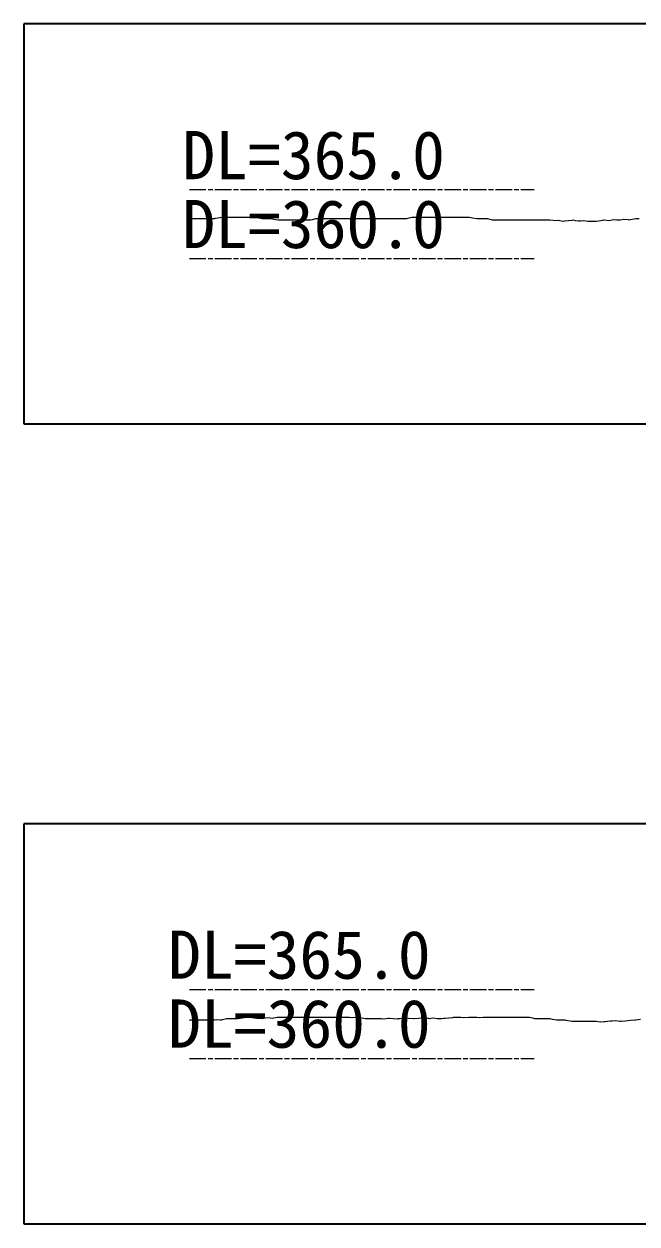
# Model space of a CAD drawing. Header units: millimetres. Extents: x 468560 to 900835, y -713847 to -431684.
# Drawn here: x 622335 to 666802, y -705847 to -618847 of the extents above; entities that cross this region are included whole.
import ezdxf

# ---------------------------------------------------------------- set-up
doc = ezdxf.new("R2010")
doc.units = ezdxf.units.MM
doc.header["$LTSCALE"] = 100
doc.linetypes.add('SXF_一点短鎖線', pattern=[9.25, 6, -1.5, 0.25, -1.5])
doc.linetypes.add('SXF_一点鎖線', pattern=[18.5, 12, -1.5, 3.5, -1.5])
for name, color, linetype, lineweight in [('D-BGD', 7, 'Continuous', 13), ('D-BMK', 2, 'SXF_一点短鎖線', 13), ('D-BMK-HTXT', 7, 'Continuous', 13)]:
    doc.layers.add(name, color=color, linetype=linetype, lineweight=lineweight)
doc.layers.add('横断ビュー', color=7, linetype='Continuous')
doc.styles.add('MS ゴシック', font='MS Gothic.ttf')
doc.styles.get("Standard").update_dxf_attribs({"font": 'txt', "bigfont": 'extfont2.shx'})

msp = doc.modelspace()

# ---------------------------------------------------------------- linework, layer by layer
at = {"layer": 'D-BGD', "color": 7, "linetype": 'Continuous', "lineweight": 13}
for p, q in [((634335.11, -632946.92), (634358.09, -632946.92)), ((634358.09, -632946.92), (634431.71, -632946.92)), ((634431.71, -632946.92), (634724.3, -632946.92)), ((634724.3, -632946.92), (635008.43, -632946.92)), ((635008.43, -632946.92), (635233.33, -632946.92)), ((635233.33, -632946.92), (635585.15, -632946.92)), ((635585.15, -632946.92), (635822.94, -632946.92)), ((635822.94, -632946.92), (636161.86, -632946.92)), ((636161.86, -632946.92), (636189.16, -632942.19)), ((636189.16, -632942.19), (636236.64, -632933.96)), ((636236.64, -632933.96), (636555.37, -632878.69)), ((636555.37, -632878.69), (636738.58, -632846.92)), ((636738.58, -632846.92), (636921.58, -632846.92)), ((636921.58, -632846.92), (637239.95, -632846.92)), ((637239.95, -632846.92), (637287.8, -632846.92)), ((637287.8, -632846.92), (637315.3, -632846.92)), ((637315.3, -632846.92), (637654.01, -632846.92)), ((637654.01, -632846.92), (637892.01, -632846.92)), ((637892.01, -632846.92), (638020.22, -632846.92)), ((638020.22, -632846.92), (638243.26, -632846.92)), ((638243.26, -632846.92), (638386.43, -632846.92)), ((638386.43, -632846.92), (638468.73, -632846.92)), ((638468.73, -632846.92), (638752.65, -632846.92)), ((638752.65, -632846.92), (639045.45, -632846.92)), ((639045.45, -632846.92), (639118.86, -632859.65)), ((639118.86, -632859.65), (639246.57, -632881.8)), ((639246.57, -632881.8), (639485.07, -632923.15)), ((639485.07, -632923.15), (639622.16, -632946.92)), ((639622.16, -632946.92), (639851.29, -632946.92)), ((639851.29, -632946.92), (640198.88, -632946.92)), ((640198.88, -632946.92), (640217.5, -632950.15)), ((640217.5, -632950.15), (640249.89, -632955.77)), ((640249.89, -632955.77), (640583.71, -633013.65)), ((640583.71, -633013.65), (640775.6, -633046.92)), ((640775.6, -633046.92), (640949.92, -633046.92)), ((640949.92, -633046.92), (641253.2, -633046.92)), ((641253.2, -633046.92), (641316.14, -633040.65)), ((641316.14, -633040.65), (641352.32, -633046.92)), ((641352.32, -633046.92), (641682.35, -633046.92)), ((641682.35, -633046.92), (641929.03, -633046.92)), ((641929.03, -633046.92), (642048.56, -633046.92)), ((642048.56, -633046.92), (642256.51, -633046.92)), ((642256.51, -633046.92), (642414.78, -633046.92)), ((642414.78, -633046.92), (642505.75, -633046.92)), ((642505.75, -633046.92), (642780.99, -633046.92)), ((642780.99, -633046.92), (643082.47, -633046.92)), ((643082.47, -633046.92), (643147.2, -633046.92)), ((643147.2, -633046.92), (643259.82, -633016.17)), ((643259.82, -633016.17), (643513.42, -632946.92)), ((643513.42, -632946.92), (643659.18, -632946.92)), ((643659.18, -632946.92), (644199.09, -632946.92)), ((644199.09, -632946.92), (644235.9, -632946.92)), ((644235.9, -632946.92), (644245.84, -632948.64)), ((644245.84, -632948.64), (644263.13, -632946.92)), ((644263.13, -632946.92), (644612.05, -632946.92)), ((644612.05, -632946.92), (644812.62, -632946.92)), ((644812.62, -632946.92), (644978.27, -632946.92)), ((644978.27, -632946.92), (645266.45, -632946.92)), ((645266.45, -632946.92), (645344.48, -632946.92)), ((645344.48, -632946.92), (645389.34, -632946.92)), ((645389.34, -632946.92), (645710.69, -632946.92)), ((645710.69, -632946.92), (645966.05, -632946.92)), ((645966.05, -632946.92), (646076.91, -632946.92)), ((646076.91, -632946.92), (646269.76, -632946.92)), ((646269.76, -632946.92), (646443.12, -632946.92)), ((646443.12, -632946.92), (646542.77, -632946.92)), ((646542.77, -632946.92), (646809.33, -632946.92)), ((646809.33, -632946.92), (647119.49, -632946.92)), ((647119.49, -632946.92), (647175.55, -632946.92)), ((647175.55, -632946.92), (647273.07, -632946.92)), ((647273.07, -632946.92), (647541.76, -632946.92)), ((647541.76, -632946.92), (647696.2, -632946.92)), ((647696.2, -632946.92), (647907.97, -632946.92)), ((647907.97, -632946.92), (648272.92, -632946.92)), ((648272.92, -632946.92), (648274.18, -632946.92)), ((648274.18, -632946.92), (648276.38, -632946.92)), ((648276.38, -632946.92), (648640.4, -632946.92)), ((648640.4, -632946.92), (648849.64, -632946.92)), ((648849.64, -632946.92), (649006.61, -632946.92)), ((649006.61, -632946.92), (649279.69, -632946.92)), ((649279.69, -632946.92), (649372.82, -632946.92)), ((649372.82, -632946.92), (649426.36, -632946.92)), ((649426.36, -632946.92), (649739.04, -632946.92)), ((649739.04, -632946.92), (650003.07, -632946.92)), ((650003.07, -632946.92), (650105.25, -632946.92)), ((650105.25, -632946.92), (650283.01, -632898.38)), ((650283.01, -632898.38), (650471.46, -632846.92)), ((650471.46, -632846.92), (650579.79, -632846.92)), ((650579.79, -632846.92), (650837.68, -632846.92)), ((650837.68, -632846.92), (651156.51, -632846.92)), ((651156.51, -632846.92), (651203.89, -632846.92)), ((651203.89, -632846.92), (651286.32, -632846.92)), ((651286.32, -632846.92), (651570.1, -632846.92)), ((651570.1, -632846.92), (651733.22, -632846.92)), ((651733.22, -632846.92), (651936.31, -632846.92)), ((651936.31, -632846.92), (652289.63, -632846.92)), ((652289.63, -632846.92), (652309.94, -632846.92)), ((652309.94, -632846.92), (652668.74, -632846.92)), ((652668.74, -632846.92), (652886.66, -632846.92)), ((652886.66, -632846.92), (653034.95, -632846.92)), ((653034.95, -632846.92), (653292.94, -632846.92)), ((653292.94, -632846.92), (653401.17, -632846.92)), ((653401.17, -632846.92), (653463.37, -632846.92)), ((653463.37, -632846.92), (653767.38, -632846.92)), ((653767.38, -632846.92), (654040.09, -632846.92)), ((654040.09, -632846.92), (654133.59, -632846.92)), ((654133.59, -632846.92), (654296.25, -632846.92)), ((654296.25, -632846.92), (654499.81, -632846.92)), ((654499.81, -632846.92), (654616.81, -632846.92)), ((654616.81, -632846.92), (654866.02, -632890.13)), ((654866.02, -632890.13), (655193.53, -632946.92)), ((655193.53, -632946.92), (655232.23, -632946.92)), ((655232.23, -632946.92), (655299.57, -632946.92)), ((655299.57, -632946.92), (655598.44, -632946.92)), ((655598.44, -632946.92), (655770.24, -632946.92)), ((655770.24, -632946.92), (655964.66, -632946.92)), ((655964.66, -632946.92), (656302.88, -633039.28)), ((656302.88, -633039.28), (656330.87, -633044.13)), ((656330.87, -633044.13), (656346.96, -633046.92)), ((656346.96, -633046.92), (656697.08, -633046.92)), ((656697.08, -633046.92), (656923.68, -633046.92)), ((656923.68, -633046.92), (657063.3, -633046.92)), ((657063.3, -633046.92), (657306.19, -633046.92)), ((657306.19, -633046.92), (657429.51, -633046.92)), ((657429.51, -633046.92), (657500.39, -633046.92)), ((657500.39, -633046.92), (657795.72, -633046.92)), ((657795.72, -633046.92), (658077.11, -633046.92)), ((658077.11, -633046.92), (658161.93, -633046.92)), ((658161.93, -633046.92), (658309.5, -633046.92)), ((658309.5, -633046.92), (658528.15, -633046.92)), ((658528.15, -633046.92), (658653.83, -633046.92)), ((658653.83, -633046.92), (658894.36, -633046.92)), ((658894.36, -633046.92), (659230.55, -633046.92)), ((659230.55, -633046.92), (659260.57, -633046.92)), ((659260.57, -633046.92), (659312.81, -633046.92)), ((659312.81, -633046.92), (659626.79, -633046.92)), ((659626.79, -633046.92), (659807.26, -633046.92)), ((659807.26, -633046.92), (659993, -633046.92)), ((659993, -633046.92), (660316.13, -633046.92)), ((660316.13, -633046.92), (660359.21, -633046.92)), ((660359.21, -633046.92), (660383.98, -633046.92)), ((660383.98, -633046.92), (660475.71, -633046.92)), ((660475.71, -633046.92), (660960.7, -633082.68)), ((660960.7, -633082.68), (661091.64, -633069.63)), ((661091.64, -633069.63), (661319.44, -633109.13)), ((661319.44, -633109.13), (661457.85, -633133.13)), ((661457.85, -633133.13), (661537.41, -633125.2)), ((661537.41, -633125.2), (661824.06, -633096.63)), ((661824.06, -633096.63), (662114.13, -633067.71)), ((662114.13, -633067.71), (662190.28, -633046.92)), ((662190.28, -633046.92), (662322.75, -633083.09)), ((662322.75, -633083.09), (662556.49, -633123.62)), ((662556.49, -633123.62), (662690.85, -633110.23)), ((662690.85, -633110.23), (662922.7, -633087.12)), ((662922.7, -633087.12), (663267.57, -633146.92)), ((663267.57, -633146.92), (663288.92, -633143.22)), ((663288.92, -633143.22), (663326.06, -633146.92)), ((663326.06, -633146.92), (663655.13, -633146.92)), ((663655.13, -633146.92), (663844.28, -633146.92)), ((663844.28, -633146.92), (664021.34, -633116.22)), ((664021.34, -633116.22), (664329.37, -633062.81)), ((664329.37, -633062.81), (664387.56, -633052.72)), ((664387.56, -633052.72), (664421, -633056.05)), ((664421, -633056.05), (664753.77, -633089.22)), ((664753.77, -633089.22), (664997.72, -633046.92)), ((664997.72, -633046.92), (665119.98, -633025.72)), ((665119.98, -633025.72), (665332.69, -633046.92)), ((665332.69, -633046.92), (665486.19, -633046.92)), ((665486.19, -633046.92), (665574.43, -633046.92)), ((665574.43, -633046.92), (665852.41, -632998.72)), ((665852.41, -632998.72), (666151.15, -633028.5)), ((666151.15, -633028.5), (666218.62, -633035.22)), ((666218.62, -633035.22), (666336, -633014.87)), ((666336, -633014.87), (666584.83, -632971.72)), ((666584.83, -632971.72), (666727.87, -632946.92)), ((666727.87, -632946.92), (666951.05, -632946.92)), ((634335.11, -691062.02), (634422.19, -691046.92)), ((634422.19, -691046.92), (634472.98, -691046.92)), ((634472.98, -691046.92), (634561.35, -691046.92)), ((634561.35, -691046.92), (634839.2, -691046.92)), ((634839.2, -691046.92), (634998.91, -691046.92)), ((634998.91, -691046.92), (635205.41, -691046.92)), ((635205.41, -691046.92), (635564.66, -691046.92)), ((635564.66, -691046.92), (635571.62, -691046.92)), ((635571.62, -691046.92), (635575.63, -691046.92)), ((635575.63, -691046.92), (635937.84, -691046.92)), ((635937.84, -691046.92), (636152.34, -691046.92)), ((636152.34, -691046.92), (636304.05, -691020.62)), ((636304.05, -691020.62), (636567.97, -691046.92)), ((636567.97, -691046.92), (636670.26, -691046.92)), ((636670.26, -691046.92), (636729.06, -691030.87)), ((636729.06, -691030.87), (637036.48, -690946.92)), ((637036.48, -690946.92), (637305.78, -690946.92)), ((637305.78, -690946.92), (637402.69, -690946.92)), ((637402.69, -690946.92), (637571.28, -690946.92)), ((637571.28, -690946.92), (637768.9, -690946.92)), ((637768.9, -690946.92), (637882.49, -690946.92)), ((637882.49, -690946.92), (638303.23, -690873.97)), ((638303.23, -690873.97), (638459.21, -690846.92)), ((638459.21, -690846.92), (638501.33, -690846.92)), ((638501.33, -690846.92), (638574.59, -690846.92)), ((638574.59, -690846.92), (638867.54, -690876.12)), ((638867.54, -690876.12), (639035.93, -690892.9)), ((639035.93, -690892.9), (639233.75, -690912.62)), ((639233.75, -690912.62), (639577.91, -690946.92)), ((639577.91, -690946.92), (639599.97, -690946.92)), ((639599.97, -690946.92), (639612.65, -690946.92)), ((639612.65, -690946.92), (639966.18, -690885.62)), ((639966.18, -690885.62), (640189.36, -690907.87)), ((640189.36, -690907.87), (640332.39, -690922.12)), ((640332.39, -690922.12), (640581.22, -690878.98)), ((640581.22, -690878.98), (640698.6, -690846.92)), ((640698.6, -690846.92), (640766.08, -690846.92)), ((640766.08, -690846.92), (641064.82, -690846.92)), ((641064.82, -690846.92), (641342.8, -690846.92)), ((641342.8, -690846.92), (641431.03, -690846.92)), ((641431.03, -690846.92), (641584.53, -690846.92)), ((641584.53, -690846.92), (641797.24, -690846.92)), ((641797.24, -690846.92), (641919.51, -690846.92)), ((641919.51, -690846.92), (642163.46, -690846.92)), ((642163.46, -690846.92), (642496.23, -690846.92)), ((642496.23, -690846.92), (642529.67, -690846.92)), ((642529.67, -690846.92), (642587.84, -690846.92)), ((642587.84, -690846.92), (643072.95, -690846.92)), ((643072.95, -690846.92), (643262.1, -690846.92)), ((643262.1, -690846.92), (643591.15, -690846.92)), ((643591.15, -690846.92), (643628.31, -690846.92)), ((643628.31, -690846.92), (643649.67, -690846.92)), ((643649.67, -690846.92), (643994.52, -690846.92)), ((643994.52, -690846.92), (644226.38, -690846.92)), ((644226.38, -690846.92), (644360.73, -690846.92)), ((644360.73, -690846.92), (644594.47, -690846.92)), ((644594.47, -690846.92), (644726.95, -690846.92)), ((644726.95, -690846.92), (644803.1, -690846.92)), ((644803.1, -690846.92), (645093.16, -690846.92)), ((645093.16, -690846.92), (645379.82, -690846.92)), ((645379.82, -690846.92), (645459.37, -690846.92)), ((645459.37, -690846.92), (645597.78, -690846.92)), ((645597.78, -690846.92), (645825.59, -690846.92)), ((645825.59, -690846.92), (645956.53, -690846.92)), ((645956.53, -690846.92), (646191.8, -690887.72)), ((646191.8, -690887.72), (646533.25, -690853.68)), ((646533.25, -690853.68), (646601.09, -690858.68)), ((646601.09, -690858.68), (647109.97, -690946.92)), ((647109.97, -690946.92), (647290.44, -690946.92)), ((647290.44, -690946.92), (647604.4, -690946.92)), ((647604.4, -690946.92), (647656.65, -690941.71)), ((647656.65, -690941.71), (647686.69, -690946.92)), ((647686.69, -690946.92), (648022.86, -690946.92)), ((648022.86, -690946.92), (648263.4, -690946.92)), ((648263.4, -690946.92), (648389.08, -690968.71)), ((648389.08, -690968.71), (648607.71, -690946.92)), ((648607.71, -690946.92), (648755.29, -690932.21)), ((648755.29, -690932.21), (648840.12, -690923.76)), ((648840.12, -690923.76), (649121.5, -690944.5)), ((649121.5, -690944.5), (649416.84, -690966.28)), ((649416.84, -690966.28), (649487.72, -690959.21)), ((649487.72, -690959.21), (649611.03, -690946.92)), ((649611.03, -690946.92), (649853.93, -690922.71)), ((649853.93, -690922.71), (649993.55, -690908.79)), ((649993.55, -690908.79), (650220.14, -690925.5)), ((650220.14, -690925.5), (650570.27, -690951.31)), ((650570.27, -690951.31), (650586.36, -690949.71)), ((650586.36, -690949.71), (650614.34, -690946.92)), ((650614.34, -690946.92), (650952.57, -690913.21)), ((650952.57, -690913.21), (651146.99, -690893.83)), ((651146.99, -690893.83), (651318.78, -690906.5)), ((651318.78, -690906.5), (651617.65, -690928.53)), ((651617.65, -690928.53), (651684.99, -690933.5)), ((651684.99, -690933.5), (651723.7, -690936.35)), ((651723.7, -690936.35), (652051.21, -690903.71)), ((652051.21, -690903.71), (652300.42, -690946.92)), ((652300.42, -690946.92), (652417.42, -690946.92)), ((652417.42, -690946.92), (652620.96, -690946.92)), ((652620.96, -690946.92), (652783.63, -690930.71)), ((652783.63, -690930.71), (652877.14, -690921.39)), ((652877.14, -690921.39), (653149.85, -690894.21)), ((653149.85, -690894.21), (653453.86, -690863.91)), ((653453.86, -690863.91), (653516.06, -690857.71)), ((653516.06, -690857.71), (653624.27, -690846.92)), ((653624.27, -690846.92), (653882.27, -690846.92)), ((653882.27, -690846.92), (654030.57, -690846.92)), ((654030.57, -690846.92), (654248.49, -690884.71)), ((654248.49, -690884.71), (654607.29, -690848.94)), ((654607.29, -690848.94), (654627.59, -690846.92)), ((654627.59, -690846.92), (655184.01, -690846.92)), ((655184.01, -690846.92), (655347.12, -690875.2)), ((655347.12, -690875.2), (655630.9, -690846.92)), ((655630.9, -690846.92), (655713.34, -690846.92)), ((655713.34, -690846.92), (655760.72, -690846.92)), ((655760.72, -690846.92), (656079.55, -690846.92)), ((656079.55, -690846.92), (656337.44, -690846.92)), ((656337.44, -690846.92), (656445.76, -690846.92)), ((656445.76, -690846.92), (656634.21, -690846.92)), ((656634.21, -690846.92), (656811.98, -690846.92)), ((656811.98, -690846.92), (656914.16, -690846.92)), ((656914.16, -690846.92), (657178.19, -690846.92)), ((657178.19, -690846.92), (657490.88, -690846.92)), ((657490.88, -690846.92), (657544.4, -690846.92)), ((657544.4, -690846.92), (657637.52, -690846.92)), ((657637.52, -690846.92), (657910.61, -690846.92)), ((657910.61, -690846.92), (658067.59, -690846.92)), ((658067.59, -690846.92), (658276.83, -690846.92)), ((658276.83, -690846.92), (658640.83, -690846.92)), ((658640.83, -690846.92), (658643.04, -690846.92)), ((658643.04, -690846.92), (658644.31, -690846.92)), ((658644.31, -690846.92), (659009.25, -690846.92)), ((659009.25, -690846.92), (659221.03, -690904.75)), ((659221.03, -690904.75), (659375.47, -690946.92)), ((659375.47, -690946.92), (659644.15, -690946.92)), ((659644.15, -690946.92), (659741.68, -690946.92)), ((659741.68, -690946.92), (659797.74, -690946.92)), ((659797.74, -690946.92), (660107.89, -690946.92)), ((660107.89, -690946.92), (660374.46, -690946.92)), ((660374.46, -690946.92), (660474.11, -690946.92)), ((660474.11, -690946.92), (660647.46, -690994.26)), ((660647.46, -690994.26), (660840.32, -691027.7)), ((660840.32, -691027.7), (660951.18, -691046.92)), ((660951.18, -691046.92), (661206.53, -691046.92)), ((661206.53, -691046.92), (661527.9, -691046.92)), ((661527.9, -691046.92), (661572.74, -691046.92)), ((661572.74, -691046.92), (661650.77, -691068.23)), ((661650.77, -691068.23), (662104.61, -691146.92)), ((662104.61, -691146.92), (662654.08, -691146.92)), ((662654.08, -691146.92), (662671.38, -691146.92)), ((662671.38, -691146.92), (662681.33, -691146.92)), ((662681.33, -691146.92), (663037.6, -691146.92)), ((663037.6, -691146.92), (663258.05, -691146.92)), ((663258.05, -691146.92), (663403.81, -691146.92)), ((663403.81, -691146.92), (663657.39, -691146.92)), ((663657.39, -691146.92), (663834.76, -691146.92)), ((663834.76, -691146.92), (664136.24, -691199.2)), ((664136.24, -691199.2), (664411.48, -691171.76)), ((664411.48, -691171.76), (664502.45, -691162.69)), ((664502.45, -691162.69), (664660.7, -691146.92)), ((664660.7, -691146.92), (664868.66, -691126.19)), ((664868.66, -691126.19), (664988.2, -691114.28)), ((664988.2, -691114.28), (665234.87, -691089.69)), ((665234.87, -691089.69), (665564.91, -691146.92)), ((665564.91, -691146.92), (665601.09, -691146.92)), ((665601.09, -691146.92), (665664.02, -691146.92)), ((665664.02, -691146.92), (665967.3, -691116.69)), ((665967.3, -691116.69), (666141.63, -691099.32)), ((666141.63, -691099.32), (666333.51, -691080.19))]:
    msp.add_line(p, q, dxfattribs=at)
msp.add_lwpolyline([(666333.51, -691080.19), (666667.33, -691046.92), (666699.73, -691043.69), (666718.35, -691041.84), (667065.94, -691007.19)], dxfattribs=at)
at = {"layer": 'D-BMK', "color": 2, "linetype": 'SXF_一点鎖線', "lineweight": 13, "true_color": 0xffff00}
for p, q in [((634335.11, -630846.92), (659335.11, -630846.92)), ((634335.11, -635846.92), (659335.11, -635846.92)), ((634335.11, -688846.92), (659335.11, -688846.92)), ((634335.11, -693846.92), (659335.11, -693846.92))]:
    msp.add_line(p, q, dxfattribs=at)
at = {"layer": '横断ビュー', "color": 3, "linetype": 'Continuous', "lineweight": -3}
for p, q in [((746335.11, -618846.92), (622335.11, -618846.92)), ((622335.11, -618846.92), (622335.11, -647846.92)), ((622335.11, -647846.92), (746335.11, -647846.92)), ((746335.11, -676846.92), (622335.11, -676846.92)), ((622335.11, -676846.92), (622335.11, -705846.92)), ((622335.11, -705846.92), (746335.11, -705846.92))]:
    msp.add_line(p, q, dxfattribs=at)

# ---------------------------------------------------------------- texts
at = {"layer": 'D-BMK-HTXT', "color": 7, "style": 'MS ゴシック'}
for s, p in [('DL=365.0', (633819.88, -630096.92)), ('DL=360.0', (633819.88, -635096.92))]:
    msp.add_text(s, height=3500, dxfattribs=at).set_placement(p)
at = {"layer": 'D-BMK-HTXT', "color": 7, "linetype": 'Continuous', "lineweight": 13, "char_height": 3500, "attachment_point": 6}
for s, insert in [('{\\fMS Gothic|b0|i0|c128|p49;DL=365.0}', (651835.11, -686346.92)), ('{\\fMS Gothic|b0|i0|c128|p49;DL=360.0}', (651835.11, -691346.92))]:
    msp.add_mtext(s, dxfattribs=dict(at, insert=insert))

doc.saveas('drawing.dxf')
